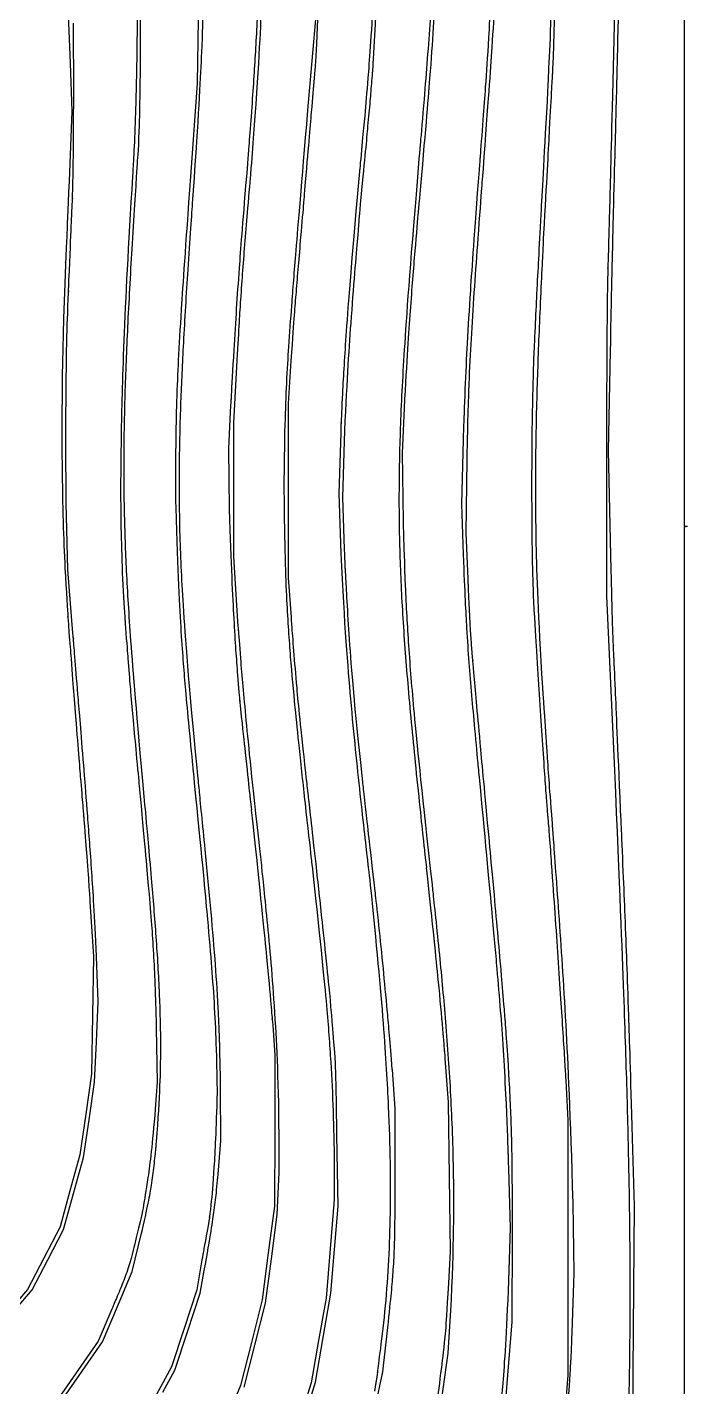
# Model space of a CAD drawing. Header units: millimetres. Extents: x -591 to 0, y 0 to 590.
# Drawn here: x -411.9 to -295.7, y 143.6 to 383 of the extents above; entities that cross this region are included whole.
import ezdxf

# ---------------------------------------------------------------- set-up
doc = ezdxf.new("R2010")
doc.units = ezdxf.units.MM
doc.header["$PDSIZE"] = -1

msp = doc.modelspace()

# ---------------------------------------------------------------- linework, layer by layer
at = {"color": 7, "linetype": 'Continuous'}
for p, q in [((-296.12, 589.71), (-296.12, 295.01)), ((-308.16, 395.46), (-308.77, 370.97)), ((-391.89, 379.67), (-391.89, 391.92)), ((-360.99, 385.72), (-362.48, 368.32)), ((-404.64, 385.13), (-404.31, 376.64)), ((-403.68, 371.12), (-403.71, 383.66)), ((-381.76, 384.39), (-381.92, 373.04)), ((-404.31, 376.64), (-403.98, 368.15)), ((-381.92, 373.04), (-383.11, 356.66)), ((-403.98, 368.15), (-404.49, 355.85)), ((-309.46, 308.43), (-309.12, 325.98)), ((-375.47, 313.28), (-374.88, 324.28)), ((-365.87, 316.69), (-365.36, 324.21)), ((-365.86, 301.35), (-365.87, 316.69)), ((-376.09, 315.22), (-376.44, 308.73)), ((-345.76, 307.97), (-345.41, 315.87)), ((-375.47, 301.52), (-375.47, 313.28)), ((-356.65, 311.58), (-357, 300.86)), ((-356.27, 300.17), (-356, 310.05)), ((-335.08, 310.35), (-335.38, 298.99)), ((-376.44, 308.73), (-376.27, 298.11)), ((-345.59, 295.96), (-345.76, 307.97)), ((-334.55, 293.91), (-334.38, 306.77)), ((-309.82, 307.84), (-309.81, 282.77)), ((-309.12, 292.65), (-309.46, 308.43)), ((-375.47, 289.77), (-375.47, 301.52)), ((-365.84, 286.01), (-365.86, 301.35)), ((-357, 300.86), (-356.65, 290.34)), ((-355.98, 291.03), (-356.27, 300.17)), ((-404.71, 287.49), (-405.01, 299.14)), ((-335.38, 298.99), (-335.07, 290.14)), ((-296.12, 295.01), (-296.12, 0.3)), ((-295.53, 295.01), (-296.12, 295.01)), ((-334.21, 285.83), (-334.55, 293.91)), ((-374.74, 278.3), (-375.47, 289.77)), ((-403.81, 276.28), (-404.71, 287.49)), ((-365.34, 279.08), (-365.84, 286.01)), ((-309.81, 282.77), (-308.43, 252.09)), ((-400.81, 228.93), (-400.18, 219.34)), ((-400.18, 219.34), (-400.35, 209.02)), ((-399.35, 211.38), (-399.66, 219.34)), ((-399.67, 204.3), (-399.35, 211.38)), ((-400.35, 209.02), (-400.52, 198.69)), ((-389.14, 206.8), (-388.96, 197.22)), ((-368.63, 207.25), (-368.24, 201.94)), ((-399.99, 197.22), (-399.67, 204.3)), ((-368.24, 201.94), (-368.27, 188.66)), ((-338.28, 201.35), (-337.69, 193.68)), ((-400.52, 198.69), (-401.56, 191.56)), ((-347.08, 192.5), (-347.55, 199.44)), ((-400.98, 190.58), (-399.99, 197.22)), ((-388.96, 197.22), (-389.31, 192.5)), ((-317, 197.51), (-316.62, 190.43)), ((-377.79, 186.89), (-377.81, 196.04)), ((-401.56, 191.56), (-402.59, 184.42)), ((-347.05, 180.4), (-347.08, 192.5)), ((-337.69, 193.68), (-337.51, 180.55)), ((-401.97, 183.94), (-400.98, 190.58)), ((-316.62, 190.43), (-316.64, 168.01)), ((-378.25, 180.99), (-377.79, 186.89)), ((-368.27, 188.66), (-368.31, 175.39)), ((-357.12, 175.39), (-357.3, 187.92)), ((-304.88, 175.39), (-305.23, 187.33)), ((-402.59, 184.42), (-404.34, 178.08)), ((-403.73, 177.6), (-401.97, 183.94)), ((-357.79, 183.06), (-357.79, 176.57)), ((-327.1, 182.02), (-326.81, 171.55)), ((-367.83, 173.91), (-367.51, 181.29)), ((-337.51, 180.55), (-337.34, 167.42)), ((-404.34, 178.08), (-406.08, 171.74)), ((-405.5, 171.26), (-403.73, 177.6)), ((-368.31, 175.39), (-369.4, 167.13)), ((-357.79, 176.57), (-358.5, 167.86)), ((-357.75, 167.72), (-357.12, 175.39)), ((-315.51, 163.59), (-315.7, 175.9)), ((-305.06, 153.7), (-304.88, 175.39)), ((-368.85, 166.09), (-367.83, 173.91)), ((-406.08, 171.74), (-408.94, 166.22)), ((-408.24, 165.95), (-405.5, 171.26)), ((-393.37, 163.88), (-391.79, 170.37)), ((-326.81, 171.55), (-327.08, 162.26)), ((-326.44, 155.03), (-326.4, 170.52)), ((-358.5, 167.86), (-359.21, 159.16)), ((-358.38, 160.05), (-357.75, 167.72)), ((-316.64, 168.01), (-316.65, 145.59)), ((-408.94, 166.22), (-411.8, 160.7)), ((-410.98, 160.64), (-408.24, 165.95)), ((-381.08, 165.95), (-381.99, 160.64)), ((-369.4, 167.13), (-370.49, 158.87)), ((-369.87, 158.28), (-368.85, 166.09)), ((-337.34, 167.42), (-337.68, 161.82)), ((-395.98, 157.69), (-393.37, 163.88)), ((-381.4, 160.05), (-380.67, 164.03)), ((-315.86, 153.11), (-315.51, 163.59)), ((-411.8, 160.7), (-415.24, 156.72)), ((-413.63, 157.54), (-410.98, 160.64)), ((-381.99, 160.64), (-384.22, 153.85)), ((-383.64, 153.26), (-381.4, 160.05)), ((-370.49, 158.87), (-372.38, 151.34)), ((-371.75, 150.9), (-369.87, 158.28)), ((-359.21, 159.16), (-360.54, 151.73)), ((-359.73, 152.23), (-358.38, 160.05)), ((-337.73, 149.48), (-337.13, 158.95)), ((-397.12, 156.85), (-399.35, 151.58)), ((-398.59, 151.49), (-395.98, 157.69)), ((-384.22, 153.85), (-386.45, 147.07)), ((-385.88, 146.48), (-383.64, 153.26)), ((-349.22, 146.18), (-348.35, 154)), ((-327.2, 145.59), (-326.44, 155.03)), ((-305.24, 132.02), (-305.06, 153.7)), ((-399.35, 151.58), (-402.83, 146.62)), ((-402.21, 146.3), (-398.59, 151.49)), ((-372.38, 151.34), (-374.28, 143.82)), ((-373.63, 143.53), (-371.75, 150.9)), ((-360.54, 151.73), (-361.87, 144.29)), ((-361.08, 144.41), (-359.73, 152.23)), ((-338.9, 141.04), (-337.73, 149.48)), ((-402.83, 146.62), (-406.3, 141.65)), ((-405.83, 141.11), (-402.21, 146.3)), ((-386.45, 147.07), (-389.85, 140.82)), ((-388, 142.64), (-385.88, 146.48)), ((-350.56, 139.84), (-349.22, 146.18)), ((-374.28, 143.82), (-376.91, 137.6)), ((-361.87, 144.29), (-364.22, 136.68)), ((-363.57, 136.35), (-361.08, 144.41)), ((-327.96, 136.15), (-327.2, 145.59)), ((-316.65, 145.59), (-317.46, 134.82))]:
    msp.add_line(p, q, dxfattribs=at)
for points, knots in [([(-319.27, 375.54), (-318.37, 399.39), (-318.3, 421.71), (-318.83, 438.15), (-319.88, 453.58), (-319.49, 448.44), (-319.88, 453.58)], [0, 0, 0, 0, 0.305576, 0.591407, 0.801944, 1, 1, 1, 1]), ([(-361.03, 376.87), (-360.09, 394.17), (-360.24, 410.51), (-361.11, 422.46), (-362.64, 433.45), (-362.08, 429.79), (-362.64, 433.45)], [0, 0, 0, 0, 0.305293, 0.593242, 0.804389, 1, 1, 1, 1]), ([(-350.85, 377.31), (-349.9, 394.87), (-349.78, 410.56), (-350.26, 421.9), (-351.25, 432.63), (-350.88, 429.05), (-351.25, 432.63)], [0, 0, 0, 0, 0.317431, 0.600625, 0.805465, 1, 1, 1, 1]), ([(-372.51, 418.82), (-371.55, 409.7), (-371.09, 400.54), (-371.12, 390.35), (-371.51, 380.99), (-372.22, 369.92), (-373.26, 356.66), (-372.9, 361.08), (-373.26, 356.66)], [0, 0, 0, 0, 0.147227, 0.294557, 0.458117, 0.608504, 0.786576, 1, 1, 1, 1]), ([(-372.25, 359.91), (-371.15, 374.39), (-370.51, 386.48), (-370.33, 396.84), (-370.69, 407.67), (-371.67, 418.02), (-371.3, 414.58), (-371.67, 418.02)], [0, 0, 0, 0, 0.249398, 0.457404, 0.635206, 0.82138, 1, 1, 1, 1]), ([(-331.52, 357.99), (-330.62, 370.02), (-329.95, 379.46), (-329.48, 387.05), (-329.19, 393.51), (-329.03, 399.86), (-328.98, 406.63), (-329.02, 414.63), (-329, 411.96), (-329.02, 414.63)], [0, 0, 0, 0, 0.212689, 0.379583, 0.513576, 0.627579, 0.739658, 0.858852, 1, 1, 1, 1]), ([(-340.17, 405.34), (-340.3, 397.67), (-340.52, 391), (-340.9, 384.11), (-341.36, 377.71), (-342, 369.8), (-342.86, 359.76), (-342.57, 363.11), (-342.86, 359.76)], [0, 0, 0, 0, 0.168001, 0.313965, 0.465238, 0.605647, 0.779486, 1, 1, 1, 1]), ([(-382.42, 356.52), (-381.58, 368.85), (-381.06, 378.61), (-380.83, 386.56), (-380.92, 394.63), (-381.37, 402.48), (-381.19, 399.87), (-381.37, 402.48)], [0, 0, 0, 0, 0.268555, 0.480999, 0.653839, 0.829273, 1, 1, 1, 1]), ([(-329.71, 400.48), (-330.1, 390.04), (-330.65, 379.9), (-331.07, 373.77), (-331.6, 366.56), (-332.27, 357.84), (-332.04, 360.75), (-332.27, 357.84)], [0, 0, 0, 0, 0.244573, 0.482168, 0.625975, 0.795429, 1, 1, 1, 1]), ([(-319.09, 400.26), (-319.32, 392.45), (-319.67, 383.38), (-319.98, 376.28), (-320.3, 369.94), (-320.19, 372.05), (-320.3, 369.94)], [0, 0, 0, 0, 0.257555, 0.556705, 0.790914, 1, 1, 1, 1]), ([(-342.73, 352.83), (-341.69, 364.5), (-340.89, 374.16), (-340.3, 382.29), (-339.81, 390.59), (-339.49, 398.26), (-339.58, 395.7), (-339.49, 398.26)], [0, 0, 0, 0, 0.257286, 0.469992, 0.648984, 0.831447, 1, 1, 1, 1]), ([(-392.71, 392.71), (-392.59, 391.41), (-392.53, 389.59), (-392.5, 384.95), (-392.54, 379.77), (-392.63, 374.08), (-392.81, 367.29), (-393.05, 361.23), (-393.32, 356.66), (-393.22, 358.18), (-393.32, 356.66)], [0, 0, 0, 0, 0.03607, 0.086663, 0.215216, 0.358974, 0.516734, 0.705009, 0.873303, 1, 1, 1, 1]), ([(-350.84, 388.97), (-351.33, 380.85), (-351.91, 373.16), (-352.32, 368.42), (-352.85, 362.7), (-353.52, 355.63), (-353.29, 357.99), (-353.52, 355.63)], [0, 0, 0, 0, 0.243143, 0.47374, 0.61594, 0.787593, 1, 1, 1, 1]), ([(-308.51, 353.12), (-308.27, 362.07), (-308.03, 371.47), (-307.84, 379.58), (-307.63, 388.67), (-307.7, 385.64), (-307.63, 388.67)], [0, 0, 0, 0, 0.251555, 0.516014, 0.744321, 1, 1, 1, 1]), ([(-392.23, 362.27), (-392.08, 365.69), (-391.97, 370.67), (-391.89, 379.67), (-391.9, 376.67), (-391.89, 379.67)], [0, 0, 0, 0, 0.196951, 0.482611, 1, 1, 1, 1]), ([(-362.94, 354.3), (-362.32, 361.67), (-361.71, 368.77), (-361.31, 373.48), (-361.03, 376.87), (-361.12, 375.74), (-361.03, 376.87)], [0, 0, 0, 0, 0.326449, 0.640917, 0.849566, 1, 1, 1, 1]), ([(-353.03, 352.98), (-352.34, 360.14), (-351.84, 365.45), (-351.47, 369.5), (-351.15, 373.41), (-350.85, 377.31), (-350.95, 376.01), (-350.85, 377.31)], [0, 0, 0, 0, 0.2945001, 0.5129202, 0.6790149, 0.8399053, 1, 1, 1, 1]), ([(-320.76, 348.26), (-320.26, 357.31), (-319.79, 365.93), (-319.49, 371.57), (-319.27, 375.54), (-319.34, 374.22), (-319.27, 375.54)], [0, 0, 0, 0, 0.331907, 0.647589, 0.854213, 1, 1, 1, 1]), ([(-403.87, 353.27), (-403.78, 356.79), (-403.71, 361.89), (-403.68, 371.12), (-403.68, 368.04), (-403.68, 371.12)], [0, 0, 0, 0, 0.197174, 0.482901, 1, 1, 1, 1]), ([(-320.3, 369.94), (-320.91, 358.85), (-321.4, 349.83), (-321.79, 342.56), (-322.1, 336.71), (-322.45, 329.6), (-322.7, 323.92), (-322.62, 325.81), (-322.7, 323.92)], [0, 0, 0, 0, 0.241046, 0.437029, 0.595043, 0.722186, 0.876678, 1, 1, 1, 1]), ([(-308.77, 370.97), (-309.06, 359.76), (-309.33, 349.7), (-309.5, 343.55), (-309.61, 339.7), (-309.57, 340.98), (-309.61, 339.7)], [0, 0, 0, 0, 0.358608, 0.680224, 0.87694, 1, 1, 1, 1]), ([(-362.48, 368.32), (-363.65, 354.58), (-364.58, 343.44), (-365.29, 334.44), (-365.82, 327.16), (-366.2, 321.15), (-366.57, 311.37), (-366.65, 301.5), (-366.64, 304.79), (-366.65, 301.5)], [0, 0, 0, 0, 0.205774, 0.37276, 0.507504, 0.616556, 0.706471, 0.852618, 1, 1, 1, 1]), ([(-391.26, 247.51), (-392.63, 262.46), (-393.66, 275.29), (-394.38, 286.7), (-394.77, 297.36), (-394.85, 307.98), (-394.63, 319.01), (-394.11, 331.31), (-393.31, 345.51), (-392.23, 362.27), (-392.6, 356.68), (-392.23, 362.27)], [0, 0, 0, 0, 0.130524, 0.242513, 0.341939, 0.434803, 0.527138, 0.623152, 0.730187, 0.853919, 1, 1, 1, 1]), ([(-374.88, 324.28), (-374.55, 330.06), (-374.25, 334.99), (-373.88, 340.18), (-373.48, 345.17), (-372.95, 351.57), (-372.25, 359.91), (-372.49, 357.13), (-372.25, 359.91)], [0, 0, 0, 0, 0.162221, 0.300327, 0.445895, 0.586076, 0.765673, 1, 1, 1, 1]), ([(-342.86, 359.76), (-344.36, 341.91), (-345.46, 326.83), (-346.16, 313.76), (-346.44, 301.9), (-346.31, 290.48), (-345.76, 278.94), (-344.79, 266.33), (-343.4, 251.93), (-341.56, 234.98), (-342.19, 240.63), (-341.56, 234.98)], [0, 0, 0, 0, 0.14317, 0.263968, 0.368628, 0.463426, 0.554687, 0.64702, 0.748058, 0.86375, 1, 1, 1, 1]), ([(-332.27, 357.84), (-333.16, 346.15), (-333.84, 336.38), (-334.35, 327.97), (-334.78, 319.05), (-335.08, 310.35), (-334.99, 313.25), (-335.08, 310.35)], [0, 0, 0, 0, 0.246361, 0.452285, 0.629417, 0.817068, 1, 1, 1, 1]), ([(-334.38, 306.77), (-334.24, 314.22), (-333.99, 321.39), (-333.56, 329.41), (-333.07, 337.02), (-332.4, 346.36), (-331.52, 357.99), (-331.82, 354.12), (-331.52, 357.99)], [0, 0, 0, 0, 0.1451327, 0.2850565, 0.4414659, 0.5900571, 0.7727327, 1, 1, 1, 1]), ([(-404.49, 355.85), (-404.72, 350.31), (-404.93, 345.53), (-405.06, 342.75), (-405.13, 341.18), (-405.11, 341.7), (-405.13, 341.18)], [0, 0, 0, 0, 0.377244, 0.703, 0.892802, 1, 1, 1, 1]), ([(-393.32, 356.66), (-394.87, 331.93), (-395.48, 307.63), (-395.42, 295.9), (-395.09, 285.33), (-394.49, 276.28), (-394.71, 279.29), (-394.49, 276.28)], [0, 0, 0, 0, 0.308, 0.610104, 0.755803, 0.887202, 1, 1, 1, 1]), ([(-383.11, 356.66), (-384.05, 343.59), (-384.75, 333.2), (-385.24, 324.88), (-385.56, 317.97), (-385.76, 308.46), (-385.71, 298.4), (-385.74, 301.75), (-385.71, 298.4)], [0, 0, 0, 0, 0.2247314, 0.4030915, 0.5460258, 0.664492, 0.8276106, 1, 1, 1, 1]), ([(-381.95, 252.53), (-383.44, 268.14), (-384.46, 281.48), (-385.02, 293.68), (-385.1, 305.85), (-384.85, 316.14), (-384.32, 327.64), (-383.51, 340.92), (-382.42, 356.52), (-382.79, 351.32), (-382.42, 356.52)], [0, 0, 0, 0, 0.150531, 0.278962, 0.396139, 0.512988, 0.611705, 0.722274, 0.849959, 1, 1, 1, 1]), ([(-373.26, 356.66), (-373.99, 347.79), (-374.55, 340.51), (-375.01, 333.86), (-375.52, 325.55), (-376.09, 315.22), (-375.9, 318.66), (-376.09, 315.22)], [0, 0, 0, 0, 0.214331, 0.390116, 0.55045, 0.751004, 1, 1, 1, 1]), ([(-365.36, 324.21), (-365.06, 328.53), (-364.79, 332.26), (-364.45, 336.47), (-364.09, 340.79), (-363.6, 346.57), (-362.94, 354.3), (-363.16, 351.73), (-362.94, 354.3)], [0, 0, 0, 0, 0.143275, 0.267323, 0.407124, 0.550806, 0.742776, 1, 1, 1, 1]), ([(-353.52, 355.63), (-354.8, 341.26), (-355.77, 328.47), (-356.31, 319.54), (-356.65, 311.58), (-356.54, 314.23), (-356.65, 311.58)], [0, 0, 0, 0, 0.326639, 0.616942, 0.819619, 1, 1, 1, 1]), ([(-404.52, 338.37), (-404.11, 347.66), (-403.97, 350.85), (-403.87, 353.27), (-403.9, 352.46), (-403.87, 353.27)], [0, 0, 0, 0, 0.623553, 0.837473, 1, 1, 1, 1]), ([(-356, 310.05), (-355.56, 320.13), (-354.78, 332.29), (-353.03, 352.98), (-353.64, 346.08), (-353.03, 352.98)], [0, 0, 0, 0, 0.234448, 0.517527, 1, 1, 1, 1]), ([(-345.41, 315.87), (-344.95, 324.58), (-344.28, 334.38), (-343.58, 343.07), (-342.73, 352.83), (-343.02, 349.58), (-342.73, 352.83)], [0, 0, 0, 0, 0.235367, 0.50026, 0.735559, 1, 1, 1, 1]), ([(-309.12, 325.98), (-308.95, 334.49), (-308.76, 342.94), (-308.63, 348.74), (-308.51, 353.12), (-308.55, 351.66), (-308.51, 353.12)], [0, 0, 0, 0, 0.313274, 0.624814, 0.838351, 1, 1, 1, 1]), ([(-321.05, 266.69), (-321.87, 279.8), (-322.29, 293.02), (-322.31, 307.13), (-322.05, 319.33), (-321.53, 332.92), (-320.76, 348.26), (-321.03, 343.14), (-320.76, 348.26)], [0, 0, 0, 0, 0.160869, 0.322973, 0.495802, 0.645296, 0.811842, 1, 1, 1, 1]), ([(-405.14, 341.18), (-405.81, 322.8), (-405.81, 303.44), (-405.36, 289), (-404.52, 276.42), (-404.83, 280.61), (-404.52, 276.42)], [0, 0, 0, 0, 0.28376, 0.582552, 0.805523, 1, 1, 1, 1]), ([(-405.01, 299.14), (-405.11, 320.11), (-404.89, 328.87), (-404.52, 338.37), (-404.65, 335.21), (-404.52, 338.37)], [0, 0, 0, 0, 0.534263, 0.757595, 1, 1, 1, 1]), ([(-309.61, 339.7), (-309.68, 336.58), (-309.73, 331.67), (-309.78, 325.41), (-309.81, 316.9), (-309.82, 307.84), (-309.82, 310.86), (-309.82, 307.84)], [0, 0, 0, 0, 0.098129, 0.252179, 0.448496, 0.715556, 1, 1, 1, 1]), ([(-322.7, 323.92), (-322.9, 316.9), (-323.01, 308.4), (-323.02, 299.39), (-322.97, 292.61), (-322.86, 286.61), (-322.69, 281.88), (-322.75, 283.46), (-322.69, 281.88)], [0, 0, 0, 0, 0.166959, 0.369306, 0.583505, 0.744779, 0.887413, 1, 1, 1, 1]), ([(-366.65, 301.5), (-366.56, 291.21), (-366.22, 281.8), (-365.5, 271.51), (-364.84, 264.31), (-363.97, 255.81), (-362.86, 245.67), (-361.49, 233.5), (-361.95, 237.56), (-361.49, 233.5)], [0, 0, 0, 0, 0.150795, 0.288691, 0.439933, 0.545925, 0.671033, 0.82061, 1, 1, 1, 1]), ([(-385.71, 298.4), (-385.4, 286.7), (-384.72, 274.9), (-384.14, 267.81), (-383.39, 259.59), (-382.44, 249.87), (-382.76, 253.11), (-382.44, 249.87)], [0, 0, 0, 0, 0.240614, 0.483408, 0.629704, 0.799306, 1, 1, 1, 1]), ([(-376.27, 298.11), (-375.97, 287.99), (-375.44, 277.4), (-374.9, 269.58), (-374.29, 262.85), (-374.51, 265.09), (-374.29, 262.85)], [0, 0, 0, 0, 0.286563, 0.586773, 0.808903, 1, 1, 1, 1]), ([(-340.81, 234.83), (-342.48, 249.84), (-343.74, 262.43), (-344.63, 273.29), (-345.28, 284.8), (-345.59, 295.96), (-345.51, 292.24), (-345.59, 295.96)], [0, 0, 0, 0, 0.246233, 0.452538, 0.630144, 0.817945, 1, 1, 1, 1]), ([(-308.64, 274.65), (-308.73, 277.16), (-308.87, 282.07), (-308.99, 287.07), (-309.12, 292.65), (-309.08, 290.79), (-309.12, 292.65)], [0, 0, 0, 0, 0.1391, 0.411932, 0.690093, 1, 1, 1, 1]), ([(-356.65, 290.34), (-356, 277.35), (-354.78, 262.42), (-353.34, 248.48), (-351.43, 231.88), (-352.08, 237.41), (-351.43, 231.88)], [0, 0, 0, 0, 0.221539, 0.476581, 0.715368, 1, 1, 1, 1]), ([(-352.88, 251.2), (-354.22, 263.82), (-355.15, 274.78), (-355.98, 291.03), (-355.75, 285.61), (-355.98, 291.03)], [0, 0, 0, 0, 0.317538, 0.592811, 1, 1, 1, 1]), ([(-335.07, 290.14), (-334.8, 283.14), (-334.49, 277.13), (-334.08, 271.08), (-333.63, 265.65), (-333.04, 259.09), (-332.27, 250.91), (-332.53, 253.64), (-332.27, 250.91)], [0, 0, 0, 0, 0.178036, 0.331124, 0.485096, 0.62353, 0.790992, 1, 1, 1, 1]), ([(-333.73, 276.13), (-333.82, 277.62), (-333.96, 280.3), (-334.21, 285.83), (-334.12, 283.99), (-334.21, 285.83)], [0, 0, 0, 0, 0.153885, 0.430003, 1, 1, 1, 1]), ([(-322.69, 281.88), (-322.46, 277.71), (-322.1, 271.82), (-321.66, 264.98), (-321.2, 257.99), (-320.81, 252.32), (-320.48, 247.66), (-320.28, 245.06), (-320.16, 243.68), (-320.2, 244.14), (-320.16, 243.68)], [0, 0, 0, 0, 0.10908, 0.263302, 0.442207, 0.625333, 0.773727, 0.8956, 0.96367, 1, 1, 1, 1]), ([(-370.91, 238.37), (-372.24, 250.3), (-373.43, 262.3), (-374.2, 270.97), (-374.74, 278.3), (-374.56, 275.86), (-374.74, 278.3)], [0, 0, 0, 0, 0.299203, 0.599772, 0.816617, 1, 1, 1, 1]), ([(-362.79, 251.64), (-363.7, 259.88), (-364.38, 266.88), (-364.85, 272.51), (-365.34, 279.08), (-365.18, 276.89), (-365.34, 279.08)], [0, 0, 0, 0, 0.3008392, 0.5558817, 0.7609421, 1, 1, 1, 1]), ([(-404.52, 276.42), (-404.36, 274.42), (-404.04, 270.37), (-403.35, 261.53), (-403.58, 264.48), (-403.35, 261.53)], [0, 0, 0, 0, 0.134423, 0.406219, 1, 1, 1, 1]), ([(-402, 254), (-402.47, 259.87), (-403.02, 266.56), (-403.44, 271.73), (-403.81, 276.28), (-403.68, 274.76), (-403.81, 276.28)], [0, 0, 0, 0, 0.26338, 0.563834, 0.795883, 1, 1, 1, 1]), ([(-394.49, 276.28), (-394.27, 273.59), (-394.04, 270.52), (-394.12, 271.55), (-394.04, 270.52)], [0, 0, 0, 0, 0.466257, 1, 1, 1, 1]), ([(-333.43, 272), (-333.61, 274.51), (-333.73, 276.13), (-333.69, 275.59), (-333.73, 276.13)], [0, 0, 0, 0, 0.60868, 1, 1, 1, 1]), ([(-307.33, 245.15), (-307.85, 257.13), (-308.28, 266.92), (-308.52, 272.21), (-308.64, 274.65), (-308.6, 273.84), (-308.64, 274.65)], [0, 0, 0, 0, 0.4058279, 0.7379367, 0.9171331, 1, 1, 1, 1]), ([(-394.04, 270.52), (-393.87, 268.42), (-393.57, 264.96), (-393.17, 260.46), (-392.6, 254.24), (-391.97, 247.51), (-392.18, 249.75), (-391.97, 247.51)], [0, 0, 0, 0, 0.091262, 0.241599, 0.437355, 0.707798, 1, 1, 1, 1]), ([(-330.62, 241.32), (-331.4, 249.75), (-332.11, 257.41), (-332.7, 263.88), (-333.2, 269.4), (-333.42, 272), (-333.35, 271.13), (-333.42, 272)], [0, 0, 0, 0, 0.2748314, 0.5244792, 0.7352836, 0.9152853, 1, 1, 1, 1]), ([(-320.45, 257.84), (-320.85, 263.86), (-321.05, 266.69), (-320.98, 265.75), (-321.05, 266.69)], [0, 0, 0, 0, 0.680312, 1, 1, 1, 1]), ([(-403.35, 261.53), (-402.86, 255.33), (-402.4, 249.56), (-402.09, 245.88), (-401.88, 243.38), (-401.95, 244.22), (-401.88, 243.38)], [0, 0, 0, 0, 0.341478, 0.659286, 0.862358, 1, 1, 1, 1]), ([(-374.29, 262.85), (-373.91, 259.3), (-373.37, 254.23), (-372.38, 245.15), (-372.71, 248.18), (-372.38, 245.15)], [0, 0, 0, 0, 0.200699, 0.487224, 1, 1, 1, 1]), ([(-319.56, 245.45), (-319.79, 248.48), (-320.06, 252.15), (-320.45, 257.84), (-320.32, 255.94), (-320.45, 257.84)], [0, 0, 0, 0, 0.244751, 0.541066, 1, 1, 1, 1]), ([(-399.66, 219.34), (-400.01, 226.8), (-400.56, 235.43), (-401.18, 243.75), (-402, 254), (-401.72, 250.59), (-402, 254)], [0, 0, 0, 0, 0.21494, 0.463838, 0.703927, 1, 1, 1, 1]), ([(-377.81, 196.04), (-377.9, 203.33), (-378.2, 210.73), (-378.81, 219.48), (-379.55, 228.11), (-380.59, 238.92), (-381.95, 252.53), (-381.49, 247.99), (-381.95, 252.53)], [0, 0, 0, 0, 0.128637, 0.259404, 0.414215, 0.566986, 0.758719, 1, 1, 1, 1]), ([(-358.23, 209.02), (-358.58, 212.97), (-359.15, 218.66), (-359.95, 226.17), (-361.2, 237.5), (-362.79, 251.64), (-362.26, 246.93), (-362.79, 251.64)], [0, 0, 0, 0, 0.092683, 0.226001, 0.402196, 0.667938, 1, 1, 1, 1]), ([(-308.43, 252.09), (-307.51, 230.82), (-306.78, 212.02), (-306.23, 195.33), (-305.87, 180.36), (-305.69, 166.77), (-305.71, 150.42), (-306.01, 134.95), (-306.59, 119.55), (-306.38, 124.68), (-306.59, 119.55)], [0, 0, 0, 0, 0.160535, 0.302407, 0.428392, 0.541267, 0.643815, 0.767131, 0.883773, 1, 1, 1, 1]), ([(-382.44, 249.87), (-381.18, 237.26), (-380.21, 227.03), (-379.49, 218.74), (-378.98, 211.96), (-378.54, 203.26), (-378.43, 195.47), (-378.45, 198.07), (-378.43, 195.47)], [0, 0, 0, 0, 0.232258, 0.420538, 0.572961, 0.697656, 0.857176, 1, 1, 1, 1]), ([(-351.72, 240.79), (-351.97, 243.11), (-352.31, 246.15), (-352.88, 251.2), (-352.69, 249.52), (-352.88, 251.2)], [0, 0, 0, 0, 0.223457, 0.515039, 1, 1, 1, 1]), ([(-332.27, 250.91), (-331.01, 237.63), (-329.99, 226.69), (-329.18, 217.67), (-328.55, 210.18), (-328.08, 203.82), (-327.47, 193.04), (-327.1, 182.02), (-327.2, 185.7), (-327.1, 182.02)], [0, 0, 0, 0, 0.192972, 0.352058, 0.483082, 0.591871, 0.684255, 0.840407, 1, 1, 1, 1]), ([(-391.97, 247.51), (-391.12, 238.41), (-390.47, 231.14), (-389.99, 225.29), (-389.65, 220.43), (-389.32, 213.75), (-389.14, 206.8), (-389.19, 209.12), (-389.14, 206.8)], [0, 0, 0, 0, 0.224071, 0.402767, 0.54658, 0.666013, 0.829723, 1, 1, 1, 1]), ([(-389.08, 186.74), (-388.45, 195.03), (-388.25, 203.49), (-388.52, 213.22), (-389.09, 222.48), (-390, 233.73), (-391.26, 247.51), (-390.83, 242.92), (-391.26, 247.51)], [0, 0, 0, 0, 0.136434, 0.275342, 0.435165, 0.587398, 0.772744, 1, 1, 1, 1]), ([(-372.39, 245.15), (-370.94, 231.54), (-369.76, 219.85), (-369.07, 212.53), (-368.63, 207.25), (-368.77, 209.01), (-368.63, 207.25)], [0, 0, 0, 0, 0.359393, 0.667734, 0.860881, 1, 1, 1, 1]), ([(-315.71, 175.9), (-316.15, 191.92), (-317.04, 209.82), (-318.12, 226.21), (-319.56, 245.45), (-319.07, 239.04), (-319.56, 245.45)], [0, 0, 0, 0, 0.229958, 0.48731, 0.723075, 1, 1, 1, 1]), ([(-305.23, 187.33), (-305.58, 199.21), (-305.89, 208.99), (-306.22, 218.11), (-306.51, 225.73), (-306.88, 234.52), (-307.33, 245.15), (-307.18, 241.61), (-307.33, 245.15)], [0, 0, 0, 0, 0.205309, 0.374477, 0.532153, 0.664038, 0.816001, 1, 1, 1, 1]), ([(-401.88, 243.38), (-401.63, 240.35), (-401.31, 236.17), (-400.81, 228.93), (-400.97, 231.34), (-400.81, 228.93)], [0, 0, 0, 0, 0.210317, 0.498973, 1, 1, 1, 1]), ([(-320.16, 243.68), (-320.04, 242.34), (-319.83, 239.67), (-319.38, 233.42), (-318.89, 226.42), (-318.37, 218.82), (-317.92, 212.1), (-317.52, 205.98), (-317.2, 200.94), (-317, 197.51), (-317.06, 198.66), (-317, 197.51)], [0, 0, 0, 0, 0.029156, 0.086981, 0.22242, 0.374031, 0.538633, 0.684078, 0.816733, 0.92568, 1, 1, 1, 1]), ([(-350.7, 231.94), (-351.31, 237.14), (-351.72, 240.79), (-351.58, 239.57), (-351.72, 240.79)], [0, 0, 0, 0, 0.588299, 1, 1, 1, 1]), ([(-327.11, 200.17), (-327.45, 205.28), (-327.83, 210.33), (-328.34, 216.44), (-328.9, 222.68), (-329.64, 230.8), (-330.62, 241.32), (-330.3, 237.81), (-330.62, 241.32)], [0, 0, 0, 0, 0.124094, 0.2468, 0.395026, 0.54692, 0.744228, 1, 1, 1, 1]), ([(-367.51, 181.29), (-367.43, 194.21), (-368.16, 209.61), (-369.29, 223.33), (-370.91, 238.37), (-370.34, 233.36), (-370.91, 238.37)], [0, 0, 0, 0, 0.22575, 0.495234, 0.735767, 1, 1, 1, 1]), ([(-341.57, 234.98), (-340.41, 224.25), (-339.41, 214.29), (-338.77, 207.32), (-338.28, 201.35), (-338.44, 203.34), (-338.28, 201.35)], [0, 0, 0, 0, 0.319153, 0.615425, 0.822742, 1, 1, 1, 1]), ([(-337.13, 158.95), (-336.66, 170.55), (-336.69, 182.84), (-337.26, 196.25), (-338.09, 207.86), (-339.27, 220.65), (-340.81, 234.83), (-340.28, 230.1), (-340.81, 234.83)], [0, 0, 0, 0, 0.152656, 0.314198, 0.490667, 0.643701, 0.812528, 1, 1, 1, 1]), ([(-361.49, 233.5), (-360.11, 220.94), (-359.09, 210.42), (-358.4, 201.39), (-357.93, 191.98), (-357.79, 183.06), (-357.81, 186.03), (-357.79, 183.06)], [0, 0, 0, 0, 0.2496208, 0.4585957, 0.6374036, 0.823718, 1, 1, 1, 1]), ([(-351.43, 231.88), (-349.28, 210.98), (-348.05, 191.98), (-347.75, 174.94), (-348.59, 157.43), (-350.72, 142.79), (-349.91, 147.66), (-350.72, 142.79)], [0, 0, 0, 0, 0.234994, 0.447891, 0.638515, 0.834541, 1, 1, 1, 1]), ([(-347.56, 199.44), (-347.94, 204.38), (-348.5, 210.61), (-349.15, 217.45), (-349.96, 225.33), (-350.7, 231.94), (-350.45, 229.73), (-350.7, 231.94)], [0, 0, 0, 0, 0.151669, 0.343394, 0.553738, 0.79638, 1, 1, 1, 1]), ([(-357.62, 201.79), (-357.73, 202.94), (-357.9, 204.94), (-358.23, 209.02), (-358.12, 207.66), (-358.23, 209.02)], [0, 0, 0, 0, 0.159355, 0.43669, 1, 1, 1, 1]), ([(-357.3, 187.92), (-357.39, 193.46), (-357.49, 198.04), (-357.57, 200.78), (-357.62, 201.79), (-357.6, 201.45), (-357.62, 201.79)], [0, 0, 0, 0, 0.3988816, 0.7294364, 0.927207, 1, 1, 1, 1]), ([(-326.4, 170.52), (-326.39, 177.88), (-326.44, 183.76), (-326.54, 188.74), (-326.76, 194.21), (-327.11, 200.17), (-326.99, 198.18), (-327.11, 200.17)], [0, 0, 0, 0, 0.248183, 0.446438, 0.614139, 0.798942, 1, 1, 1, 1]), ([(-378.43, 195.47), (-378.6, 188.59), (-379.01, 181.05), (-379.43, 175.99), (-379.86, 172.73), (-379.71, 173.82), (-379.86, 172.73)], [0, 0, 0, 0, 0.30183, 0.632884, 0.856009, 1, 1, 1, 1]), ([(-389.31, 192.5), (-389.87, 186.01), (-390.52, 180.44), (-391.68, 173.91), (-391.26, 176.08), (-391.68, 173.91)], [0, 0, 0, 0, 0.34709, 0.646161, 1, 1, 1, 1]), ([(-391.79, 170.37), (-390.63, 175.26), (-389.95, 178.92), (-389.54, 182.16), (-389.08, 186.74), (-389.23, 185.22), (-389.08, 186.74)], [0, 0, 0, 0, 0.302282, 0.526144, 0.723036, 1, 1, 1, 1]), ([(-380.68, 164.03), (-379.57, 170.22), (-378.9, 174.61), (-378.55, 177.64), (-378.25, 180.99), (-378.35, 179.87), (-378.25, 180.99)], [0, 0, 0, 0, 0.367058, 0.626005, 0.803853, 1, 1, 1, 1]), ([(-348.35, 154), (-347.77, 159.37), (-347.39, 163.63), (-347.17, 167.57), (-347.06, 172.96), (-347.05, 180.4), (-347.04, 177.92), (-347.05, 180.4)], [0, 0, 0, 0, 0.204323, 0.365652, 0.515138, 0.718599, 1, 1, 1, 1]), ([(-391.68, 173.91), (-392.59, 170.15), (-393.18, 167.65), (-392.99, 168.48), (-393.18, 167.65)], [0, 0, 0, 0, 0.6007122, 1, 1, 1, 1]), ([(-379.86, 172.73), (-380.08, 171.57), (-380.42, 169.68), (-381.08, 165.95), (-380.86, 167.19), (-381.08, 165.95)], [0, 0, 0, 0, 0.1707918, 0.4506677, 1, 1, 1, 1]), ([(-393.18, 167.65), (-393.75, 165.42), (-394.53, 163.14), (-395.54, 160.61), (-397.12, 156.85), (-396.59, 158.1), (-397.12, 156.85)], [0, 0, 0, 0, 0.2000543, 0.4090311, 0.6458234, 1, 1, 1, 1]), ([(-337.68, 161.82), (-338, 156.5), (-338.19, 153.41), (-338.12, 154.44), (-338.19, 153.41)], [0, 0, 0, 0, 0.632943, 1, 1, 1, 1]), ([(-327.08, 162.26), (-327.49, 152.53), (-328.13, 143.29), (-328.76, 136.74), (-329.47, 131.14), (-329.22, 133), (-329.47, 131.14)], [0, 0, 0, 0, 0.3118964, 0.6084968, 0.8189682, 1, 1, 1, 1]), ([(-338.19, 153.41), (-338.49, 150.44), (-339.09, 145.46), (-339.83, 139.8), (-340.3, 136.32), (-340.71, 133.49), (-340.97, 131.83), (-341.05, 131.42), (-341.1, 131.26), (-341.08, 131.31), (-341.1, 131.26)], [0, 0, 0, 0, 0.133674, 0.357916, 0.613532, 0.770664, 0.898647, 0.97365, 0.99235, 1, 1, 1, 1]), ([(-318.98, 113.29), (-316.83, 134.41), (-315.86, 153.11), (-316.11, 146.87), (-315.86, 153.11)], [0, 0, 0, 0, 0.53133, 1, 1, 1, 1])]:
    msp.add_open_spline(points, degree=3, knots=knots, dxfattribs=at)
msp.add_point((-295.82, 295.01), dxfattribs=at)

doc.saveas('drawing.dxf')
